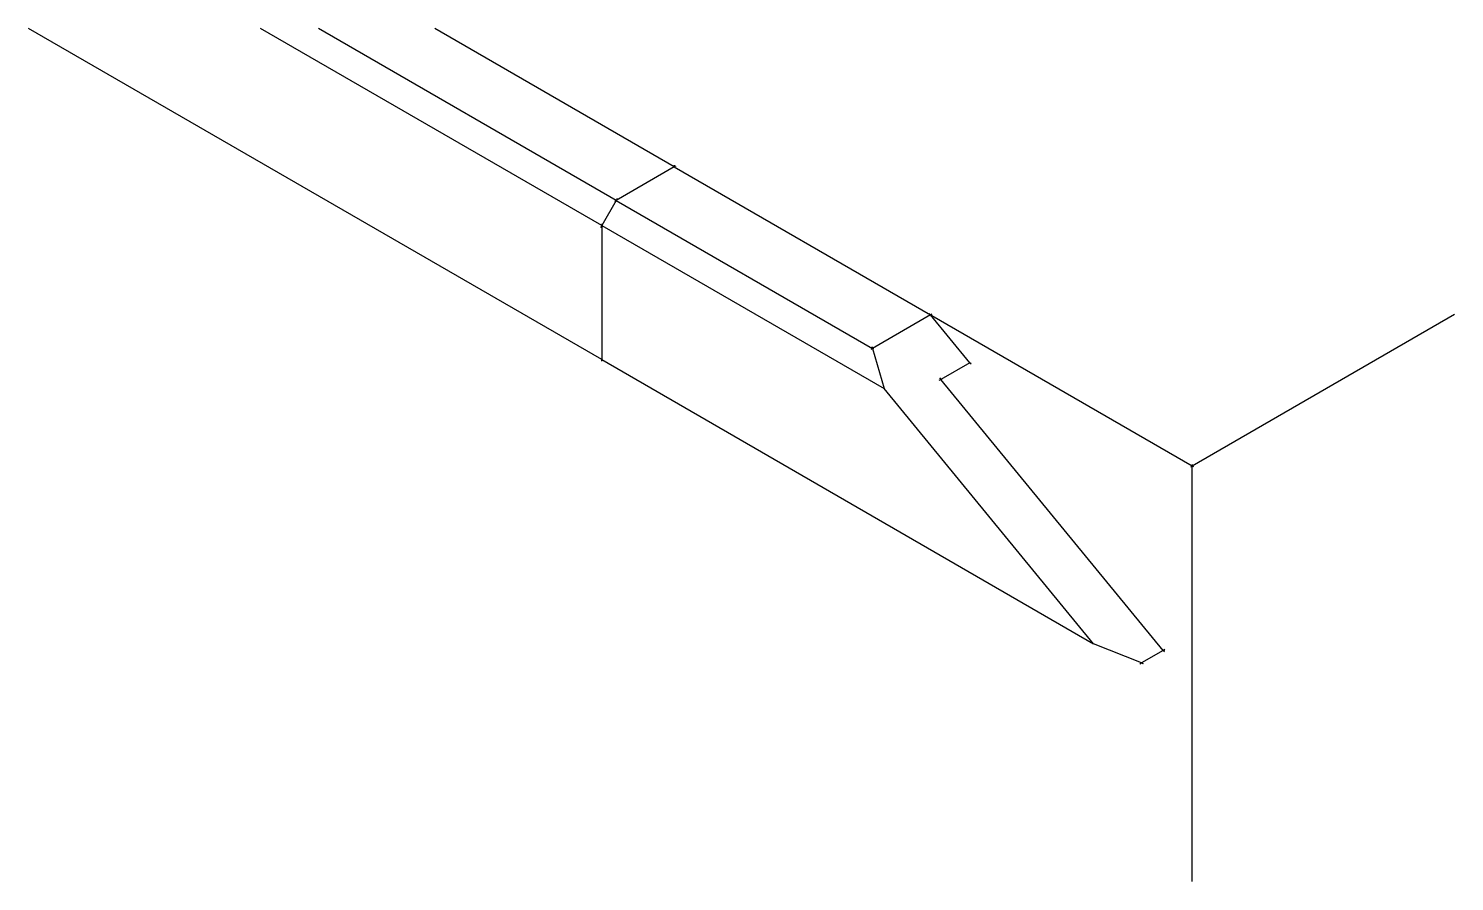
# Model space of a CAD drawing. Header units: millimetres. Extents: x -301 to 394, y -208 to 208.
import ezdxf

# ---------------------------------------------------------------- set-up
doc = ezdxf.new("R2010")
doc.units = ezdxf.units.MM

msp = doc.modelspace()

# ---------------------------------------------------------------- linework, layer by layer
for p, q in [((-21.92, 46.46), (-301.34, 207.78)), ((-21.92, 111.78), (-188.2, 207.78)), ((-14.85, 124.03), (-159.92, 207.78)), ((13.43, 140.36), (-103.35, 207.78)), ((13.43, 140.36), (-14.85, 124.03)), ((13.43, 141.18), (13.43, 140.36)), ((14.14, 140.77), (13.43, 140.36)), ((13.43, 140.36), (138.3, 68.26)), ((-14.85, 124.03), (-21.92, 111.78)), ((-15.56, 123.62), (-14.85, 124.03)), ((-14.35, 124.9), (-14.85, 124.03)), ((-14.85, 124.03), (110.02, 51.93)), ((-22.43, 110.91), (-21.92, 111.78)), ((-21.92, 112.6), (-21.92, 111.78)), ((-21.92, 111.78), (-21.92, 46.46)), ((-21.92, 111.78), (115.7, 32.32)), ((138.3, 68.26), (110.02, 51.93)), ((137.68, 69.02), (138.3, 68.26)), ((139.01, 68.67), (138.3, 68.26)), ((157.44, 44.97), (138.3, 68.26)), ((139.01, 67.85), (138.3, 68.26)), ((265.87, -5.39), (139.01, 67.85)), ((393.7, 68.41), (265.87, -5.39)), ((109.31, 51.52), (110.02, 51.93)), ((109.77, 52.79), (110.02, 51.93)), ((110.73, 51.52), (110.02, 51.93)), ((110.02, 51.93), (115.7, 32.32)), ((-21.92, 45.64), (-21.92, 46.46)), ((-21.92, 46.46), (217.76, -91.92)), ((157.44, 44.97), (143.3, 36.8)), ((158.15, 44.56), (157.44, 44.97)), ((158.06, 44.21), (157.44, 44.97)), ((142.59, 36.39), (143.3, 36.8)), ((142.67, 37.56), (143.3, 36.8)), ((251.73, -95.2), (143.3, 36.8)), ((144.01, 36.39), (143.3, 36.8)), ((217.76, -91.92), (115.7, 32.32)), ((265.16, -5.8), (265.87, -5.39)), ((265.87, -4.57), (265.87, -5.39)), ((266.58, -5.8), (265.87, -5.39)), ((265.87, -207.78), (265.87, -5.39)), ((241.12, -101.33), (217.76, -91.92)), ((251.73, -95.2), (241.12, -101.33)), ((252.44, -94.79), (251.73, -95.2)), ((252.35, -95.96), (251.73, -95.2)), ((252.44, -95.61), (251.73, -95.2)), ((240.41, -101.74), (241.12, -101.33)), ((241.83, -101.74), (241.12, -101.33)), ((242.04, -101.7), (241.12, -101.33))]:
    msp.add_line(p, q)

doc.saveas('drawing.dxf')
